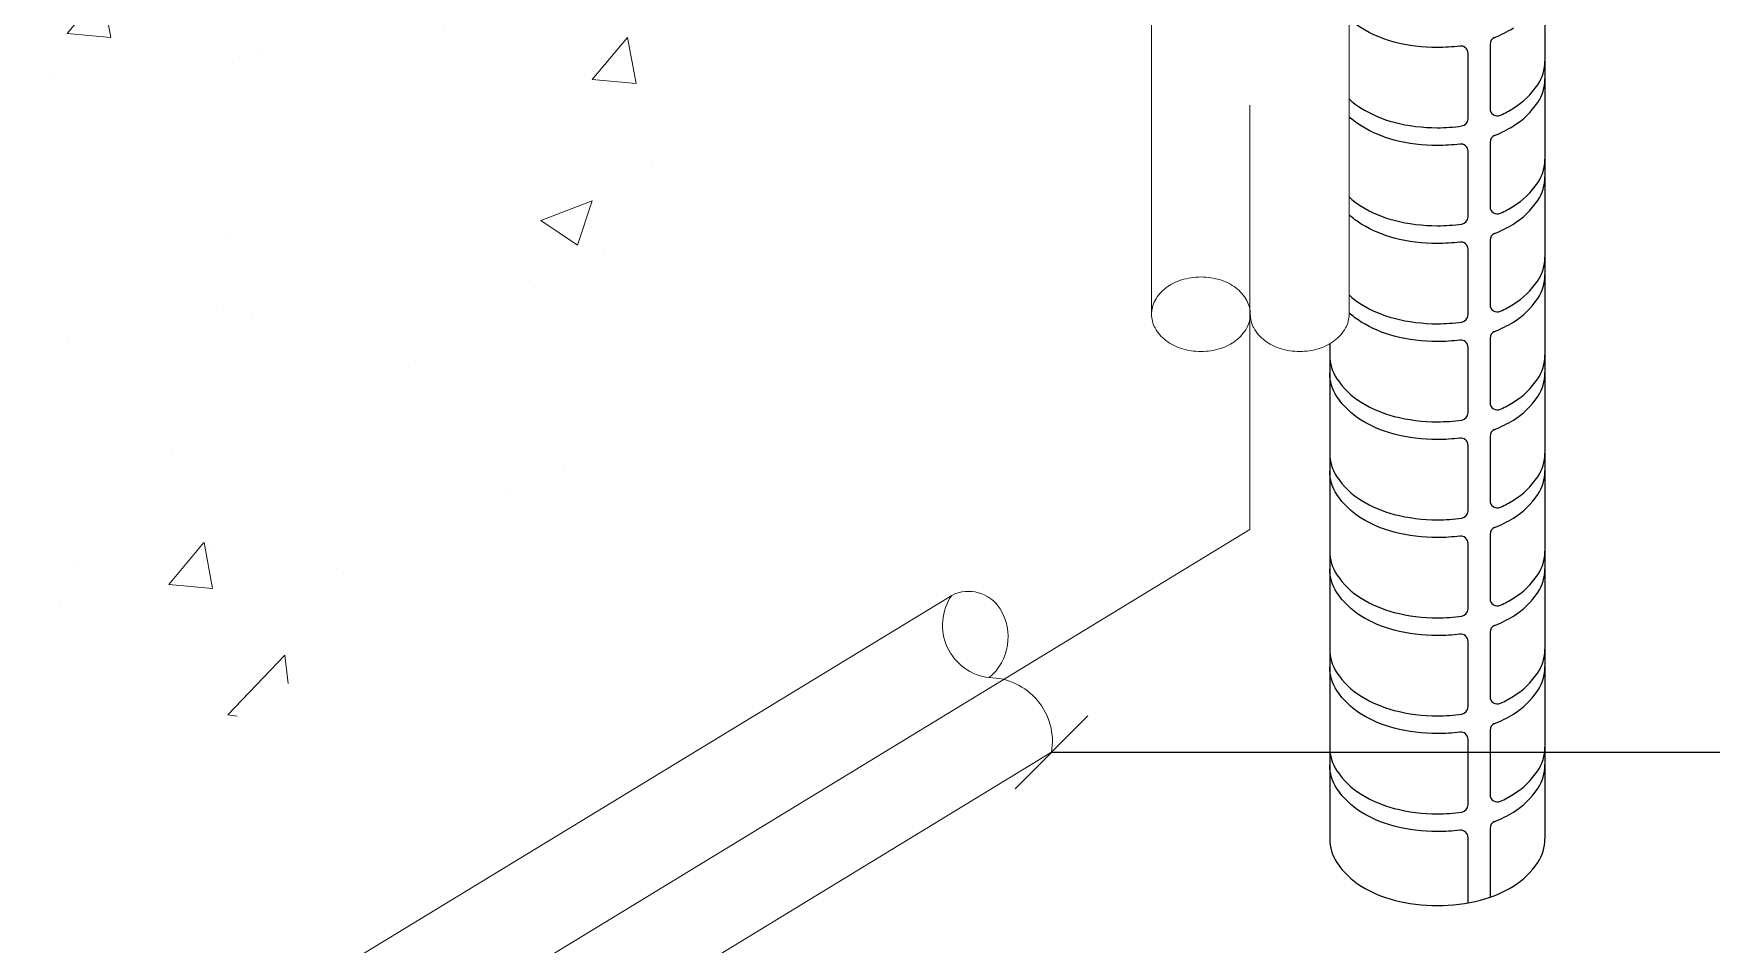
# Model space of a CAD drawing. Header units: millimetres. Extents: x -88960 to 836140, y 175458 to 320791.
# Drawn here: x 554864 to 558091, y 221250 to 223001 of the extents above; entities that cross this region are included whole.
import ezdxf

# ---------------------------------------------------------------- set-up
doc = ezdxf.new("R2010")
doc.units = ezdxf.units.MM
doc.header["$LTSCALE"] = 1000
doc.linetypes.add('LL', pattern=[27, 9, 9, 9])
doc.layers.get('0').update_dxf_attribs({"linetype": 'CONTINUOUS'})
for name, color, linetype, lineweight in [('Ap0104_leader', 145, 'CONTINUOUS', 25), ('Ap0311_H', 8, 'CONTINUOUS', 15), ('Ap0313_FL', 145, 'CONTINUOUS', 13), ('Ap0404_Reinf.slab', 5, 'CONTINUOUS', 25)]:
    doc.layers.add(name, color=color, linetype=linetype, lineweight=lineweight)
doc.styles.add('Text-V', font='romans.shx', dxfattribs={"width": 0.8})
doc.dimstyles.new('TL 100', dxfattribs={"dimscale": 0, "dimtxt": 250, "dimasz": 140, "dimexe": 100, "dimexo": 100, "dimgap": 100, "dimtad": 1, "dimdec": 1, "dimdsep": 46, "dimtxsty": 'Text-V', "dimcen": 0, "dimdle": 100, "dimclrd": 256, "dimclre": 256, "dimclrt": 1, "dimaunit": 1, "dimadec": 0, "dimazin": 0, "dimtfac": 1, "dimtdec": 1, "dimtix": 1, "dimtmove": 2, "dimatfit": 3, "dimldrblk": 'OBLIQUE', "dimfxl": 1, "dimtolj": 1, "dimtzin": 0, "dimarcsym": 0})

# ---------------------------------------------------------------- blocks, each defined once
blk = doc.blocks.new('_Oblique')
at = {"layer": 'Ap0311_H', "color": 0, "lineweight": -2}
blk.add_line((-0.5, -0.5), (0.5, 0.5), dxfattribs=at)
blk = doc.blocks.new('*X134')
at = {"color": 0, "linetype": 'LL'}
for p, q in [((73354.5, 59038.1), (73354.5, 59038.1)), ((72890.4, 58478.1), (73046.2, 58640.4)), ((73068.3, 58450.4), (73046.2, 58640.4)), ((73596.1, 58618.9), (73596.1, 58618.9)), ((73095.4, 58553), (73095.4, 58553)), ((72890.4, 58478.1), (73068.3, 58450.5)), ((73530.3, 58363.2), (73530.3, 58363.2)), ((72941.6, 58199.7), (72941.6, 58199.7)), ((72956.6, 58021.5), (72956.6, 58021.5)), ((73070, 57830.1), (73070, 57830.1)), ((73420.8, 57760.6), (73420.8, 57760.6)), ((73506, 57697.4), (73506, 57697.4)), ((73569, 57524.2), (73709, 57578)), ((73668.5, 57457), (73709, 57577.9)), ((73569, 57524.2), (73668.4, 57457.1)), ((74138.6, 57158.3), (74235, 57273.2)), ((74258.2, 57147.8), (74235.1, 57273.1)), ((73301.3, 57141), (73301.3, 57141)), ((74138.6, 57158.3), (74258.2, 57147.8)), ((73481.7, 57031.6), (73481.7, 57031.6)), ((74184.7, 57060.7), (74184.7, 57060.7)), ((73634.8, 56954.4), (73634.8, 56954.4)), ((73018.3, 56860.5), (73018.3, 56860.5)), ((72988.8, 56730.8), (72988.8, 56730.8)), ((74056.5, 56685.7), (74056.5, 56685.7)), ((74038.3, 56518.5), (74038.3, 56518.5)), ((73155.6, 56198.8), (73311.4, 56361.2)), ((73333.5, 56171.2), (73311.4, 56361.1)), ((73457.4, 56365.8), (73457.4, 56365.8)), ((73155.6, 56198.8), (73333.4, 56171.2)), ((73082.3, 56073.9), (73222.4, 56127.7)), ((73181.9, 56006.7), (73222.4, 56127.6)), ((73082.3, 56073.9), (73181.8, 56006.8)), ((73236.9, 55937.8), (73236.9, 55937.8)), ((72981.6, 55779.4), (73078, 55894.3)), ((73101.2, 55768.9), (73078.1, 55894.2)), ((74304.5, 55892.6), (74304.5, 55892.6)), ((74102.1, 55867.3), (74102.1, 55867.3)), ((74471.8, 55850), (74471.8, 55850)), ((74012.8, 55795.5), (74012.8, 55795.5)), ((72981.6, 55779.4), (73101.1, 55768.9)), ((74416.1, 55653.9), (74512.5, 55768.8)), ((74535.7, 55643.4), (74512.6, 55768.7)), ((73433.1, 55700), (73433.1, 55700)), ((73512.1, 55729.6), (73512.1, 55729.6)), ((72935.7, 55667.1), (72935.7, 55667.1)), ((74416.1, 55653.9), (74535.7, 55643.4)), ((74581.3, 55428.2), (74581.3, 55428.2)), ((74276.1, 55268.7), (74416.2, 55322.4)), ((74375.7, 55201.5), (74416.2, 55322.4)), ((74276.1, 55268.7), (74375.6, 55201.6)), ((73414.9, 55228), (73414.9, 55228)), ((74447.5, 55184.2), (74447.5, 55184.2)), ((74244.1, 55106.4), (74244.1, 55106.4)), ((73408.7, 55034.3), (73408.7, 55034.3)), ((73486.7, 55006.7), (73486.7, 55006.7)), ((72986, 54940.8), (72986, 54940.8)), ((73915, 54870.7), (73915, 54870.7)), ((73269.1, 54647.1), (73269.1, 54647.1)), ((74336.7, 54602), (74336.7, 54602)), ((74178.8, 54528.1), (74178.8, 54528.1)), ((73259.1, 54275), (73355.5, 54389.9)), ((73378.7, 54264.5), (73355.6, 54389.9)), ((73384.4, 54368.5), (73384.4, 54368.5)), ((73012.4, 54327.9), (73012.4, 54327.9)), ((73718, 54317.6), (73718, 54317.6)), ((73259.1, 54275), (73378.6, 54264.5)), ((72960.5, 54217.9), (72960.5, 54217.9)), ((73420.7, 53919.5), (73576.5, 54081.9)), ((73585.5, 54005), (73576.6, 54081.8)), ((73420.7, 53919.5), (73446.2, 53915.6))]:
    blk.add_line(p, q, dxfattribs=at)

msp = doc.modelspace()

# ---------------------------------------------------------------- linework, layer by layer
at = {"layer": 'Ap0104_leader'}
msp.add_circle((553709.14756, 220064.94124), 1467.11175, dxfattribs=at)
at = {"layer": 'Ap0311_H'}
for p, q in [((557014.00453, 223192.54888), (557014.00453, 222461.06878)), ((557393.81726, 223159.98266), (557393.81726, 222461.06878)), ((557202.80844, 222862.99873), (557202.80844, 222047.1373)), ((554581.42336, 220451.67468), (557202.80844, 222047.1373)), ((554845.13246, 220834.54294), (556629.75393, 221920.72324)), ((554852.88525, 220420.87488), (556821.6812, 221619.14993))]:
    msp.add_line(p, q, dxfattribs=at)
msp.add_lwpolyline([(557014.00453, 222461.06878, 0.1262464645), (557020.75121, 222434.7744, 0.1059916743), (557041.81568, 222410.44136, 0.0860481981), (557071.53759, 222395.17857, 0.0758276426), (557108.95772, 222389.4708, 0.0758276426), (557146.37784, 222395.17857, 0.0860481981), (557176.09975, 222410.44136, 0.1059916743), (557197.16422, 222434.7744, 0.1262464645), (557203.9109, 222461.06878, 0.1262464645), (557197.16422, 222487.36317, 0.1059916743), (557176.09975, 222511.69621, 0.0860481981), (557146.37784, 222526.95899, 0.0758276426), (557108.95772, 222532.66677, 0.0758276426), (557071.53759, 222526.95899, 0.0860481981), (557041.81568, 222511.69621, 0.1059916743), (557020.75121, 222487.36317, 0.1262464645)], format="xyb", close=True, dxfattribs=at)
msp.add_lwpolyline([(557203.9109, 222461.06878, 0.1262464645), (557210.65757, 222434.7744, 0.1059916743), (557231.72204, 222410.44136, 0.0860481981), (557261.44395, 222395.17857, 0.0758276426), (557298.86408, 222389.4708, 0.0758276426), (557336.28421, 222395.17857, 0.0860481981), (557366.00612, 222410.44136, 0.1059916743), (557387.07059, 222434.7744, 0.1262464645), (557393.81726, 222461.06878, 0.1262464645)], format="xyb", dxfattribs=at)
for centre, radius, start, end in [((556662.11932, 221856.93091), 71.53307, 31.76746902, 116.90120841), ((556713.69433, 221863.53161), 101.57201, 145.73197883, 263.41634729), ((556635.9499, 221840.72575), 102.31368, 310.24375754, 31.76746902), ((556700.6553, 221639.85337), 122.78396, 350.29259215, 89.34976153)]:
    msp.add_arc(centre, radius, start, end, dxfattribs=at)
at = {"layer": 'Ap0404_Reinf.slab'}
for p, q in [((557770.4524, 224176.64428), (557770.4524, 221452.59822)), ((557356.60625, 222404.1711), (557356.60625, 221452.59822))]:
    msp.add_line(p, q, dxfattribs=at)
for points in [[(557622.64849, 222836.82967), (557622.64849, 222962.61143, 0.4528586248), (557606.74548, 222976.569, -0.0325410132), (557563.52932, 222973.75342, -0.0628438228), (557480.78945, 222984.19403, -0.0759776813), (557417.21261, 223011.27715, -0.0479319403), (557393.81726, 223029.06844, -0.1484838672)], [(557673.76548, 222993.13235, 0.3074867478), (557664.87818, 222980.0472, 0.3074867478)], [(557673.76548, 222993.13235, 0.0442341507), (557709.84603, 223011.27715, 0.0442341507)], [(557756.66938, 222902.28181, 0.1484838672), (557770.4524, 222947.67105, 0.1484838672)], [(557709.84603, 222857.08076, 0.1071057197), (557756.66938, 222902.28181, 0.1071057197)], [(557756.66938, 222868.09611, 0.1484838672), (557770.4524, 222913.48535, 0.1484838672)], [(557393.81726, 222874.87205, 0.0479319403), (557417.21261, 222857.08076, 0.1071057197)], [(557709.84603, 222822.89506, 0.1071057197), (557756.66938, 222868.09611, 0.1071057197)], [(557622.64849, 222648.44758), (557622.64849, 222774.22934, 0.4528586248), (557606.74548, 222788.18691, -0.0325410132), (557563.52932, 222785.37133, -0.0628438228), (557480.78945, 222795.81195, -0.0759776813), (557417.21261, 222822.89506, -0.0479319403), (557393.81726, 222840.68635, -0.1484838672)], [(557417.21261, 222857.08076, 0.0759776813), (557480.78945, 222829.99765, 0.0759776813)], [(557610.55958, 222822.89415, 0.3733007066), (557622.64849, 222836.82967, 0.3733007066)], [(557664.87818, 222856.45624, 0.5466082425), (557684.82471, 222843.66198, 0.5466082425)], [(557480.78945, 222829.99765, 0.0628438228), (557563.52932, 222819.55703, 0.0628438228)], [(557563.52932, 222819.55703, 0.0354338532), (557610.55958, 222822.89415, 0.0354338532)], [(557673.76548, 222804.75026, 0.3074867478), (557664.87818, 222791.66511, 0.3074867478)], [(557673.76548, 222804.75026, 0.0442341507), (557709.84603, 222822.89506, 0.0442341507)], [(557756.66938, 222713.89972, 0.1484838672), (557770.4524, 222759.28896, 0.1484838672)], [(557709.84603, 222668.69867, 0.1071057197), (557756.66938, 222713.89972, 0.1071057197)], [(557756.66938, 222679.71402, 0.1484838672), (557770.4524, 222725.10326, 0.1484838672)], [(557393.81726, 222686.48996, 0.0479319403), (557417.21261, 222668.69867, 0.1071057197)], [(557709.84603, 222634.51297, 0.1071057197), (557756.66938, 222679.71402, 0.1071057197)], [(557622.64849, 222460.0655), (557622.64849, 222585.84725, 0.4528586248), (557606.74548, 222599.80482, -0.0325410132), (557563.52932, 222596.98924, -0.0628438228), (557480.78945, 222607.42986, -0.0759776813), (557417.21261, 222634.51297, -0.0479319403), (557393.81726, 222652.30426, -0.1484838672)], [(557417.21261, 222668.69867, 0.0759776813), (557480.78945, 222641.61556, 0.0759776813)], [(557480.78945, 222641.61556, 0.0628438228), (557563.52932, 222631.17494, 0.0628438228)], [(557610.55958, 222634.51206, 0.3733007066), (557622.64849, 222648.44758, 0.3733007066)], [(557664.87818, 222668.07415, 0.5466082425), (557684.82471, 222655.27989, 0.5466082425)], [(557563.52932, 222631.17494, 0.0354338532), (557610.55958, 222634.51206, 0.0354338532)], [(557673.76548, 222616.36817, 0.3074867478), (557664.87818, 222603.28302, 0.3074867478)], [(557673.76548, 222616.36817, 0.0442341507), (557709.84603, 222634.51297, 0.0442341507)], [(557756.66938, 222525.51763, 0.1484838672), (557770.4524, 222570.90687, 0.1484838672)], [(557709.84603, 222480.31658, 0.1071057197), (557756.66938, 222525.51763, 0.1071057197)], [(557756.66938, 222491.33193, 0.1484838672), (557770.4524, 222536.72117, 0.1484838672)], [(557393.81726, 222498.10787, 0.0479319403), (557417.21261, 222480.31658, 0.1071057197)], [(557417.21261, 222480.31658, 0.0759776813), (557480.78945, 222453.23347, 0.0759776813)], [(557664.87818, 222479.69206, 0.5466082425), (557684.82471, 222466.8978, 0.5466082425)], [(557709.84603, 222446.13088, 0.1071057197), (557756.66938, 222491.33193, 0.1071057197)], [(557622.64849, 222271.68341), (557622.64849, 222397.46516, 0.4528586248), (557606.74548, 222411.42273, -0.0325410132), (557563.52932, 222408.60715, -0.0628438228), (557480.78945, 222419.04777, -0.0759776813), (557417.21261, 222446.13088, -0.0479319403), (557393.81726, 222463.92217, -0.1484838672)], [(557480.78945, 222453.23347, 0.0628438228), (557563.52932, 222442.79285, 0.0628438228)], [(557563.52932, 222442.79285, 0.0354338532), (557610.55958, 222446.12997, 0.0354338532)], [(557610.55958, 222446.12997, 0.3733007066), (557622.64849, 222460.0655, 0.3733007066)], [(557673.76548, 222427.98608, 0.0442341507), (557709.84603, 222446.13088, 0.0442341507)], [(557673.76548, 222427.98608, 0.3074867478), (557664.87818, 222414.90093, 0.3074867478)], [(557356.60625, 222382.52478, 0.1484838672), (557370.38927, 222337.13554, 0.1484838672)], [(557756.66938, 222337.13554, 0.1484838672), (557770.4524, 222382.52478, 0.1484838672)], [(557622.64849, 222083.30132), (557622.64849, 222209.08307, 0.4528586248), (557606.74548, 222223.04064, -0.0325410132), (557563.52932, 222220.22507, -0.0628438228), (557480.78945, 222230.66568, -0.0759776813), (557417.21261, 222257.74879, -0.1071057197), (557370.38927, 222302.94984, -0.1484838672), (557356.60625, 222348.33908)], [(557756.66938, 222302.94984, 0.1484838672), (557770.4524, 222348.33908, 0.1484838672)], [(557370.38927, 222337.13554, 0.1071057197), (557417.21261, 222291.93449, 0.1071057197)], [(557709.84603, 222291.93449, 0.1071057197), (557756.66938, 222337.13554, 0.1071057197)], [(557417.21261, 222291.93449, 0.0759776813), (557480.78945, 222264.85138, 0.0759776813)], [(557664.87818, 222291.30997, 0.5466082425), (557684.82471, 222278.51571, 0.5466082425)], [(557709.84603, 222257.74879, 0.1071057197), (557756.66938, 222302.94984, 0.1071057197)], [(557480.78945, 222264.85138, 0.0628438228), (557563.52932, 222254.41076, 0.0628438228)], [(557563.52932, 222254.41076, 0.0354338532), (557610.55958, 222257.74788, 0.0354338532)], [(557610.55958, 222257.74788, 0.3733007066), (557622.64849, 222271.68341, 0.3733007066)], [(557673.76548, 222239.60399, 0.0442341507), (557709.84603, 222257.74879, 0.0442341507)], [(557673.76548, 222239.60399, 0.3074867478), (557664.87818, 222226.51884, 0.3074867478)], [(557356.60625, 222194.14269, 0.1484838672), (557370.38927, 222148.75345, 0.1484838672)], [(557756.66938, 222148.75345, 0.1484838672), (557770.4524, 222194.14269, 0.1484838672)], [(557622.64849, 221894.91923), (557622.64849, 222020.70099, 0.4528586248), (557606.74548, 222034.65855, -0.0325410132), (557563.52932, 222031.84298, -0.0628438228), (557480.78945, 222042.28359, -0.0759776813), (557417.21261, 222069.3667, -0.1071057197), (557370.38927, 222114.56775, -0.1484838672), (557356.60625, 222159.95699)], [(557756.66938, 222114.56775, 0.1484838672), (557770.4524, 222159.95699, 0.1484838672)], [(557370.38927, 222148.75345, 0.1071057197), (557417.21261, 222103.5524, 0.1071057197)], [(557709.84603, 222103.5524, 0.1071057197), (557756.66938, 222148.75345, 0.1071057197)], [(557417.21261, 222103.5524, 0.0759776813), (557480.78945, 222076.46929, 0.0759776813)], [(557664.87818, 222102.92789, 0.5466082425), (557684.82471, 222090.13363, 0.5466082425)], [(557709.84603, 222069.3667, 0.1071057197), (557756.66938, 222114.56775, 0.1071057197)], [(557480.78945, 222076.46929, 0.0628438228), (557563.52932, 222066.02868, 0.0628438228)], [(557563.52932, 222066.02868, 0.0354338532), (557610.55958, 222069.36579, 0.0354338532)], [(557610.55958, 222069.36579, 0.3733007066), (557622.64849, 222083.30132, 0.3733007066)], [(557673.76548, 222051.2219, 0.0442341507), (557709.84603, 222069.3667, 0.0442341507)], [(557673.76548, 222051.2219, 0.3074867478), (557664.87818, 222038.13675, 0.3074867478)], [(557356.60625, 222005.7606, 0.1484838672), (557370.38927, 221960.37136, 0.1484838672)], [(557756.66938, 221960.37136, 0.1484838672), (557770.4524, 222005.7606, 0.1484838672)], [(557622.64849, 221706.53714), (557622.64849, 221832.3189, 0.4528586248), (557606.74548, 221846.27646, -0.0325410132), (557563.52932, 221843.46089, -0.0628438228), (557480.78945, 221853.9015, -0.0759776813), (557417.21261, 221880.98461, -0.1071057197), (557370.38927, 221926.18566, -0.1484838672), (557356.60625, 221971.57491)], [(557370.38927, 221960.37136, 0.1071057197), (557417.21261, 221915.17031, 0.1071057197)], [(557709.84603, 221915.17031, 0.1071057197), (557756.66938, 221960.37136, 0.1071057197)], [(557756.66938, 221926.18566, 0.1484838672), (557770.4524, 221971.57491, 0.1484838672)], [(557417.21261, 221915.17031, 0.0759776813), (557480.78945, 221888.0872, 0.0759776813)], [(557664.87818, 221914.5458, 0.5466082425), (557684.82471, 221901.75154, 0.5466082425)], [(557709.84603, 221880.98461, 0.1071057197), (557756.66938, 221926.18566, 0.1071057197)], [(557480.78945, 221888.0872, 0.0628438228), (557563.52932, 221877.64659, 0.0628438228)], [(557563.52932, 221877.64659, 0.0354338532), (557610.55958, 221880.9837, 0.0354338532)], [(557610.55958, 221880.9837, 0.3733007066), (557622.64849, 221894.91923, 0.3733007066)], [(557673.76548, 221862.83982, 0.0442341507), (557709.84603, 221880.98461, 0.0442341507)], [(557673.76548, 221862.83982, 0.3074867478), (557664.87818, 221849.75467, 0.3074867478)], [(557356.60625, 221817.37852, 0.1484838672), (557370.38927, 221771.98928, 0.1484838672)], [(557756.66938, 221771.98928, 0.1484838672), (557770.4524, 221817.37852, 0.1484838672)], [(557622.64849, 221518.15505), (557622.64849, 221643.93681, 0.4528586248), (557606.74548, 221657.89438, -0.0325410132), (557563.52932, 221655.0788, -0.0628438228), (557480.78945, 221665.51941, -0.0759776813), (557417.21261, 221692.60253, -0.1071057197), (557370.38927, 221737.80358, -0.1484838672), (557356.60625, 221783.19282)], [(557370.38927, 221771.98928, 0.1071057197), (557417.21261, 221726.78823, 0.1071057197)], [(557709.84603, 221726.78823, 0.1071057197), (557756.66938, 221771.98928, 0.1071057197)], [(557756.66938, 221737.80358, 0.1484838672), (557770.4524, 221783.19282, 0.1484838672)], [(557709.84603, 221692.60253, 0.1071057197), (557756.66938, 221737.80358, 0.1071057197)], [(557417.21261, 221726.78823, 0.0759776813), (557480.78945, 221699.70511, 0.0759776813)], [(557610.55958, 221692.60161, 0.3733007066), (557622.64849, 221706.53714, 0.3733007066)], [(557664.87818, 221726.16371, 0.5466082425), (557684.82471, 221713.36945, 0.5466082425)], [(557480.78945, 221699.70511, 0.0628438228), (557563.52932, 221689.2645, 0.0628438228)], [(557563.52932, 221689.2645, 0.0354338532), (557610.55958, 221692.60161, 0.0354338532)], [(557673.76548, 221674.45773, 0.3074867478), (557664.87818, 221661.37258, 0.3074867478)], [(557673.76548, 221674.45773, 0.0442341507), (557709.84603, 221692.60253, 0.0442341507)], [(557356.60625, 221628.99643, 0.1484838672), (557370.38927, 221583.60719, 0.1484838672)], [(557756.66938, 221583.60719, 0.1484838672), (557770.4524, 221628.99643, 0.1484838672)], [(557622.64849, 221329.77296), (557622.64849, 221455.55472, 0.4528586248), (557606.74548, 221469.51229, -0.0325410132), (557563.52932, 221466.69671, -0.0628438228), (557480.78945, 221477.13732, -0.0759776813), (557417.21261, 221504.22044, -0.1071057197), (557370.38927, 221549.42149, -0.1484838672), (557356.60625, 221594.81073)], [(557370.38927, 221583.60719, 0.1071057197), (557417.21261, 221538.40614, 0.1071057197)], [(557709.84603, 221538.40614, 0.1071057197), (557756.66938, 221583.60719, 0.1071057197)], [(557756.66938, 221549.42149, 0.1484838672), (557770.4524, 221594.81073, 0.1484838672)], [(557709.84603, 221504.22044, 0.1071057197), (557756.66938, 221549.42149, 0.1071057197)], [(557417.21261, 221538.40614, 0.0759776813), (557480.78945, 221511.32302, 0.0759776813)], [(557480.78945, 221511.32302, 0.0628438228), (557563.52932, 221500.88241, 0.0628438228)], [(557610.55958, 221504.21953, 0.3733007066), (557622.64849, 221518.15505, 0.3733007066)], [(557664.87818, 221537.78162, 0.5466082425), (557684.82471, 221524.98736, 0.5466082425)], [(557563.52932, 221500.88241, 0.0354338532), (557610.55958, 221504.21953, 0.0354338532)], [(557673.76548, 221486.07564, 0.3074867478), (557664.87818, 221472.99049, 0.3074867478)], [(557673.76548, 221486.07564, 0.0442341507), (557709.84603, 221504.22044, 0.0442341507)], [(557356.60625, 221452.59822, 0.1484838672), (557370.38927, 221407.20898, 0.1071057197), (557417.21261, 221362.00793, 0.0759776813), (557480.78945, 221334.92481, 0.0628438228), (557563.52932, 221324.4842, 0.0628438228), (557646.2692, 221334.92481, 0.0759776813), (557709.84603, 221362.00793, 0.1071057197), (557756.66938, 221407.20898, 0.1484838672), (557770.4524, 221452.59822, 0.1484838672)]]:
    msp.add_lwpolyline(points, format="xyb", dxfattribs=at)
for points in [[(557664.87818, 222980.0472), (557664.87818, 222856.45624)], [(557664.87818, 222791.66511), (557664.87818, 222668.07415)], [(557664.87818, 222603.28302), (557664.87818, 222479.69206)], [(557664.87818, 222414.90093), (557664.87818, 222291.30997)], [(557664.87818, 222226.51884), (557664.87818, 222102.92789)], [(557664.87818, 222038.13675), (557664.87818, 221914.5458)], [(557664.87818, 221849.75467), (557664.87818, 221726.16371)], [(557664.87818, 221661.37258), (557664.87818, 221537.78162)], [(557664.87818, 221472.99049), (557664.87818, 221340.55021)]]:
    msp.add_lwpolyline(points, dxfattribs=at)
for centre in [(557589.45669, 223051.52735), (557589.45669, 222863.14526), (557589.45669, 222674.76317), (557589.45669, 222486.38108), (557589.45669, 222297.99899), (557589.45669, 222109.6169), (557589.45669, 221921.23481), (557589.45669, 221732.85273)]:
    msp.add_arc(centre, 228.69865, 294.64551914, 301.76323931, dxfattribs=at)

# ---------------------------------------------------------------- block references
at = {"layer": 'Ap0313_FL', "xscale": 0.703828125, "yscale": 0.703828125, "zscale": 0.703828125}
msp.add_blockref('*X134', (503562.48515, 183741.39228), dxfattribs=at)

# ---------------------------------------------------------------- leaders
at = {"layer": 'Ap0104_leader'}
msp.add_leader([(556821.6812, 221619.14993), (563416.98541, 221619.14993)], dimstyle='TL 100', override={"dimscale": 1}, dxfattribs=at)

doc.saveas('drawing.dxf')
